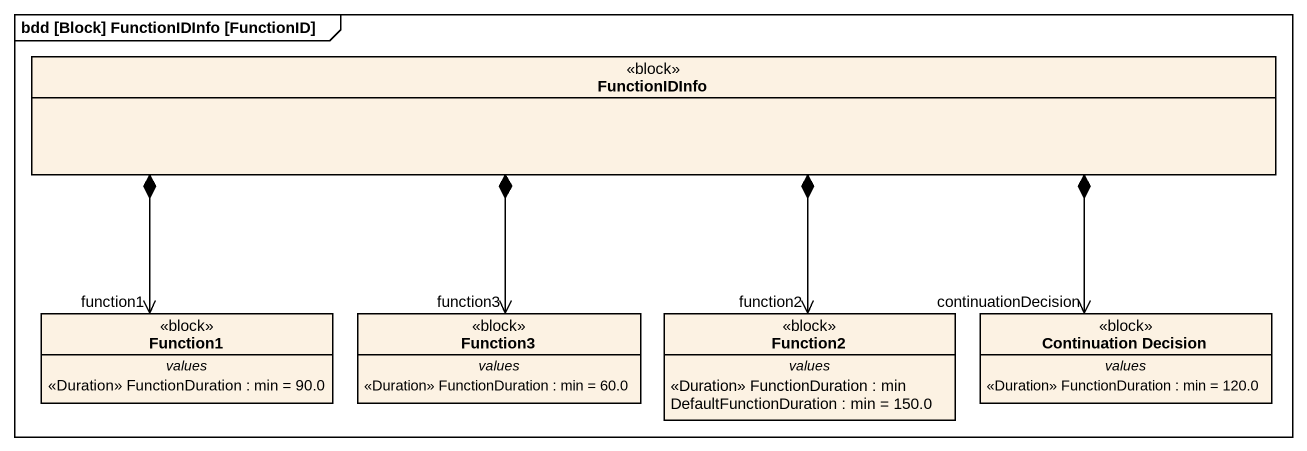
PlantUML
@startuml
mainframe bdd [Block] FunctionIDInfo [FunctionID]
hide circle
hide empty members
class FunctionIDInfo <<block>>
class Function1 <<block>> {
  -- values --
  <<Duration>> FunctionDuration : min = 90.0
}
class Function3 <<block>> {
  -- values --
  <<Duration>> FunctionDuration : min = 60.0
}
class Function2 <<block>> {
  -- values --
  <<Duration>> FunctionDuration : min
  DefaultFunctionDuration : min = 150.0
}
class "Continuation Decision" as Continuation_Decision <<block>> {
  -- values --
  <<Duration>> FunctionDuration : min = 120.0
}
FunctionIDInfo *-left-> "function1" Function1
FunctionIDInfo *--> "function3" Function3
FunctionIDInfo *--> "function2" Function2
FunctionIDInfo *-right-> "continuationDecision" Continuation_Decision
@enduml
